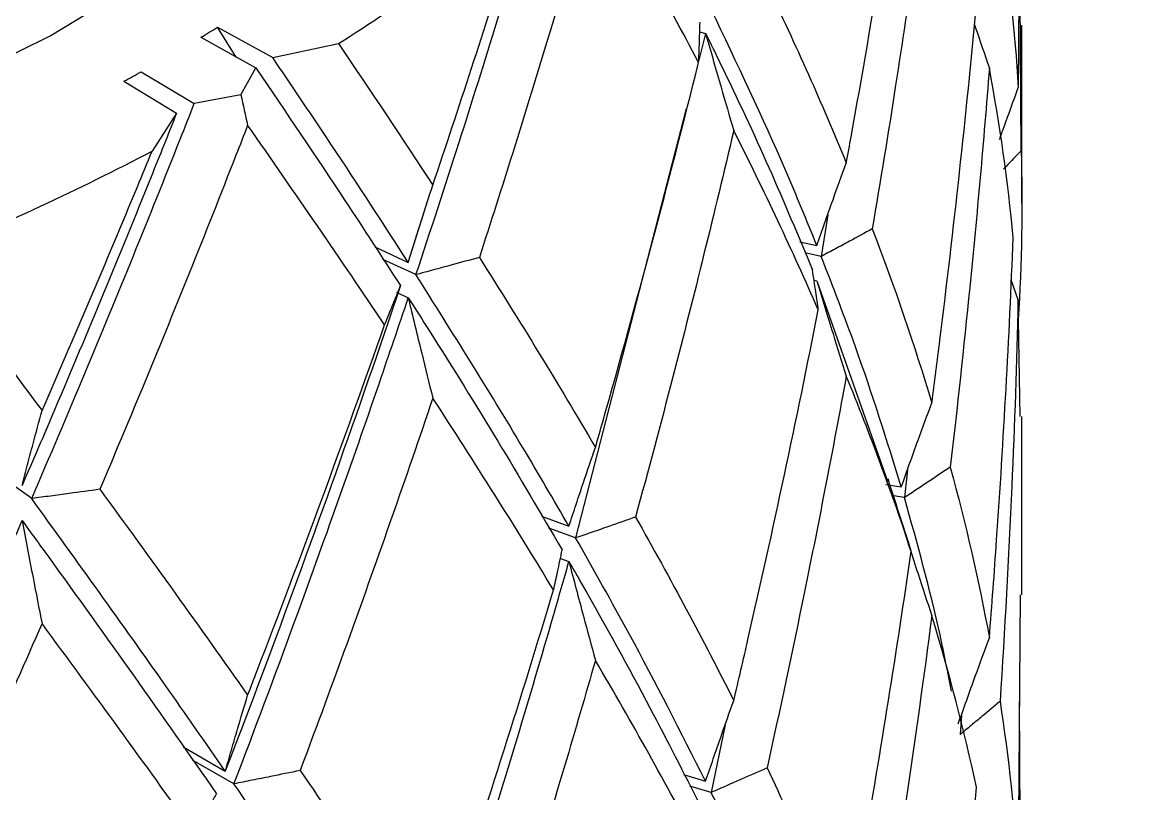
# Model space of a CAD drawing. Extents: x 0 to 10.8, y -11.1 to 0.
# Drawn here: x 4.6851 to 4.7364, y -5.0482 to -5.0124 of the extents above; entities that cross this region are included whole.
import ezdxf

# ---------------------------------------------------------------- set-up
doc = ezdxf.new("R2010")
doc.units = 0
doc.header["$LTSCALE"] = 0.5
doc.header["$MEASUREMENT"] = 0
for name, color, linetype in [('Dimension', 10, 'CONTINUOUS'), ('Hardware', 242, 'CONTINUOUS'), ('Mounting', 4, 'CONTINUOUS')]:
    doc.layers.add(name, color=color, linetype=linetype)

msp = doc.modelspace()

# ---------------------------------------------------------------- linework, layer by layer
at = {"layer": 'Dimension', "transparency": 16777216}
msp.add_open_spline([(4.295788687800496, -4.453301352101676), (5.645067267058266, -4.366282299263275), (6.244345846315582, -5.578301352101789), (6.843624425573125, -6.790320404940189), (8.192903004830669, -6.703301352101676)], degree=3, dxfattribs=at)
at = {"layer": 'Hardware', "transparency": 16777216}
msp.add_open_spline([(4.731799100059561, -5.09062667401929), (4.745250762093519, -5.089867872276443), (4.772440365058856, -5.08833411993686), (4.809689561180448, -5.076781375755957), (4.839802189949751, -5.059126480772932), (4.859761692321172, -5.037350025147987), (4.863150448432862, -5.020795025508789), (4.864646289838447, -5.013487431479405)], degree=3, knots=[0, 0, 0, 0, 0.2035303350058442, 0.41139221207149, 0.6209658894923356, 0.8326893709899369, 1, 1, 1, 1], dxfattribs=at)
at = {"layer": 'Mounting', "lineweight": 25, "transparency": 16777216}
for p, q in [((4.731398335302856, -5.002694817034921), (4.731306980676436, -5.015468488723513)), ((4.731439970219981, -5.018391233910279), (4.731363027272209, -5.00763176669642)), ((4.731474867769066, -5.020838351077884), (4.731474867769066, -5.012568367502524)), ((4.693431916543204, -5.013135450966672), (4.695974357930709, -5.014555084613164)), ((4.694198173433506, -5.012673782325919), (4.696763684386951, -5.014079519647396)), ((4.695070141767928, -5.014050193647051), (4.694198173433506, -5.012673782325919)), ((4.716819750561399, -5.012956592366891), (4.716498714255977, -5.014202535431878)), ((4.716547131336938, -5.012876374193297), (4.716819720002377, -5.012956554183859)), ((4.696763659598673, -5.014079532029655), (4.699804585686252, -5.013427660994012)), ((4.695280601522882, -5.015800068213082), (4.695974353267957, -5.014555088002339)), ((4.689865152548009, -5.015175182039343), (4.692300222644235, -5.016656218642652)), ((4.690664872741308, -5.014732831352205), (4.69312401679872, -5.016200551523923)), ((4.695280601522882, -5.015800068213082), (4.693124022669508, -5.01620054883216)), ((4.692300246394097, -5.016656205696904), (4.691171050200637, -5.018411694941676)), ((4.715921411519048, -5.016443049445058), (4.710794725174537, -5.036339737724859)), ((4.703038420832399, -5.023574330377471), (4.703964573255917, -5.020641842829207)), ((4.722475243398776, -5.021360222531825), (4.722175957138461, -5.023293259317256)), ((4.701483169190396, -5.022847302565424), (4.703038377845587, -5.023574328985717)), ((4.721180121555108, -5.022608812342128), (4.721972834190183, -5.022784477489608)), ((4.722175957394484, -5.023293259342552), (4.721414126652689, -5.023126811539839)), ((4.703396318511295, -5.024134457982029), (4.701868275378729, -5.023426988510437)), ((4.721840895268542, -5.024388269963993), (4.721972779360385, -5.02441749548359)), ((4.721972779524322, -5.024417495624391), (4.725246092746829, -5.033707327712818)), ((4.730958588607336, -5.024359547781785), (4.731306967929413, -5.025340414349841)), ((4.702498847772404, -5.024955207324069), (4.703038366858891, -5.025207420833624)), ((4.731398333202378, -5.030710691656452), (4.731306983080685, -5.025340468867682)), ((4.731474867769066, -5.038981277507844), (4.731474867769066, -5.030711321083629)), ((4.685588465724777, -5.034512075154908), (4.683348007715722, -5.032930175826721)), ((4.726165810745897, -5.033190270541127), (4.72603409991325, -5.034469485294665)), ((4.725176676055526, -5.03386122673129), (4.72588773692496, -5.03397121632986)), ((4.726034142264325, -5.034469487131389), (4.725527158203931, -5.034392541489922)), ((4.709215780999102, -5.03532394867733), (4.710485210086972, -5.035799851387821)), ((4.710794725396454, -5.036339737779144), (4.709555218129253, -5.035879832705461)), ((4.726349573927791, -5.036944785669732), (4.726233051145073, -5.036588318611336)), ((4.710090642463001, -5.037284960072952), (4.710485160831468, -5.037432863066385)), ((4.731398335199628, -5.038980648118752), (4.731306990132452, -5.051754143229175)), ((4.731439973511897, -5.054676853028298), (4.731363028079386, -5.043917918850298)), ((4.728668311778165, -5.044549229053132), (4.728609741631772, -5.045451555856346)), ((4.71772327082158, -5.045003106434365), (4.717077521013834, -5.048131269041789)), ((4.692608476228088, -5.046024783604594), (4.694561096923962, -5.047152007614784)), ((4.694963477034435, -5.047735088533727), (4.693044594073399, -5.046637733780358)), ((4.715800988801448, -5.047308824530546), (4.716819721218599, -5.047608477345136)), ((4.717077558942037, -5.04813127574954), (4.71608898381669, -5.047843873392424))]:
    msp.add_line(p, q, dxfattribs=at)
at = {"layer": 'Mounting', "lineweight": 25, "transparency": 16777216, "flags": 128}
msp.add_lwpolyline([(4.529425354885689, -5.011899771185938), (4.538026337435213, -5.016378217962711), (4.5473793920562, -5.020322397328584), (4.557385374042951, -5.02369050000101), (4.567938217497158, -5.026446823253877), (4.578926059652986, -5.028562149374977), (4.590232426649891, -5.03001405538123), (4.601737468185547, -5.030787150707681), (4.613319227957163, -5.030873240351639), (4.624854936429983, -5.030271411741467), (4.63622231222439, -5.028988044410028), (4.647300858329345, -5.027036742370456), (4.657973139399928, -5.024438189909688), (4.66812602660184, -5.021219932330268), (4.677651896805173, -5.017416083963212), (4.686449773415916, -5.013066966547456), (4.694426396752988, -5.008218681809524), (4.701497212625327, -5.002922622773724), (4.707587268625275, -4.99723492898346), (4.71263200864405, -4.991215891407705), (4.716577957182835, -4.984929313342207), (4.719383286205357, -4.978441834078296), (4.721018258525874, -4.971822222510184), (4.721474867769075, -4.965976814895953)], dxfattribs=at)
at = {"layer": 'Mounting', "lineweight": 25, "transparency": 16777216}
for centre, radius, start, end in [((4.647260830681034, -4.930778824998981), 0.0979371035141595, 302.4460407856772, 308.5234130864523), ((4.638466212192952, -4.921039108002446), 0.1072518766366739, 300.8299484475967, 301.3078539417214), ((4.634916853740378, -4.914890772641684), 0.1143515557834356, 298.7194205158014, 299.1773344380057), ((4.629294234826375, -4.899656395959482), 0.1339087796582095, 292.5886171759747, 297.5215265849836)]:
    msp.add_arc(centre, radius, start, end, dxfattribs=at)
for points, knots in [([(4.72333847001255, -5.018967767998845), (4.723413296468607, -5.018559946313815), (4.723487625498819, -5.018152008883249), (4.724587801170401, -5.012071485471836), (4.725517882217446, -5.00637644512625), (4.726349573450761, -5.000659764841316)], [0.001726681020851302, 0.001726681020851302, 0.001726681020851302, 0.001726681020851302, 0.001758512829247846, 0.001758512829247846, 0.002201016585362855, 0.002201016585362855, 0.002201016585362855, 0.002201016585362855]), ([(4.727300781612485, -5.00365730420998), (4.726788756087444, -5.007558365833063), (4.726229830811917, -5.011456559012004), (4.725278974314733, -5.017572640004971), (4.724918175736093, -5.019794328662613), (4.724542628279323, -5.022012617627922)], [0.004433607830142779, 0.004433607830142779, 0.004433607830142779, 0.004433607830142779, 0.004734635524149191, 0.004734635524149191, 0.004906805992855937, 0.004906805992855937, 0.004906805992855937, 0.004906805992855937]), ([(4.70339635511391, -5.024134484673027), (4.704075757606006, -5.022091093613597), (4.704743529867983, -5.020043098335918), (4.706593358998134, -5.01425472773758), (4.70774827498667, -5.010503626856973), (4.709034161057389, -5.006159588093396), (4.709204241485395, -5.005581491252713), (4.709373370845924, -5.005003052346581)], [0.005047594040414508, 0.005047594040414508, 0.005047594040414508, 0.005047594040414508, 0.005214926679320327, 0.005214926679320327, 0.005519500869555729, 0.005519500869555729, 0.005566222870637729, 0.005566222870637729, 0.005566222870637729, 0.005566222870637729]), ([(4.711712012559474, -5.005726820273992), (4.711573700356439, -5.006208930124728), (4.711434723451475, -5.006690799655871), (4.710196531708789, -5.01096153208556), (4.709056922966738, -5.014735796632181), (4.707369864715929, -5.020112373993072), (4.706854942486416, -5.021726964173808), (4.706332677648788, -5.023338780301742)], [0.005083892301324373, 0.005083892301324373, 0.005083892301324373, 0.005083892301324373, 0.005122606385453738, 0.005122606385453738, 0.00542718057568914, 0.00542718057568914, 0.005558214953685094, 0.005558214953685094, 0.005558214953685094, 0.005558214953685094]), ([(4.704175250685239, -5.019986287797735), (4.705391493562047, -5.016385807002678), (4.706573446383118, -5.01276514756006), (4.707900037150011, -5.008551692864273), (4.708080202824704, -5.007976157103656), (4.708259425573942, -5.007400284766106)], [0.001208963695116868, 0.001208963695116868, 0.001208963695116868, 0.001208963695116868, 0.001503074287481271, 0.001503074287481271, 0.00154957279862451, 0.00154957279862451, 0.00154957279862451, 0.00154957279862451]), ([(4.727300779426059, -5.03007031277815), (4.727427306930622, -5.029106319152959), (4.727550991646694, -5.028142011515058), (4.728320802085818, -5.021996758976115), (4.728887668852622, -5.016806991976068), (4.729371689985101, -5.011608558221781)], [0.002378381747722605, 0.002378381747722605, 0.002378381747722605, 0.002378381747722605, 0.002452851256914944, 0.002452851256914944, 0.002852802666629454, 0.002852802666629454, 0.002852802666629454, 0.002852802666629454]), ([(4.721972834190183, -5.022784477489495), (4.721502111512336, -5.021634430754887), (4.720025793127661, -5.018027561535462), (4.718272059723631, -5.014350711600969), (4.717077502506072, -5.011846221683868)], [0, 0, 0, 0, 0.3188490251917125, 1, 1, 1, 1]), ([(4.716494630717989, -5.01430532297536), (4.716506884308501, -5.014025674930565), (4.716517995053891, -5.013746008985038), (4.716527962192686, -5.013466329808864), (4.716534098588454, -5.013294141771382), (4.716539801529507, -5.013121948241974), (4.71654507084736, -5.012949750312714), (4.716550340209778, -5.012777550927979), (4.716555175952635, -5.012605346779424), (4.71655957791495, -5.012433138960773)], [0, 0, 0, 0, 3.692454476569224e-05, 3.692454476569224e-05, 3.692454476569224e-05, 5.965757049893278e-05, 5.965757049893278e-05, 5.965757049893278e-05, 8.239078838353543e-05, 8.239078838353543e-05, 8.239078838353543e-05, 8.239078838353543e-05]), ([(4.729268381463953, -5.012527508678772), (4.729283639821688, -5.01257236526618), (4.729298908179317, -5.01261722036935), (4.729314186540932, -5.012662073982483), (4.729529692470351, -5.013294747810505), (4.729747189288673, -5.013927127714851), (4.72996668867404, -5.014559197431879)], [6.962576391607182e-05, 6.962576391607182e-05, 6.962576391607182e-05, 6.962576391607182e-05, 7.384898529426621e-05, 7.384898529426621e-05, 7.384898529426621e-05, 0.0001334190027511766, 0.0001334190027511766, 0.0001334190027511766, 0.0001334190027511766]), ([(4.71681972698866, -5.012956568295238), (4.717052694937593, -5.013430508117608), (4.718078270170736, -5.015516893589506), (4.719791250897288, -5.019182105967502), (4.721108932916422, -5.022333884841544), (4.721767092796199, -5.023908145076518)], [0, 0, 0, 0, 0.1282478010224104, 0.564574522355279, 1, 1, 1, 1]), ([(4.716819750561399, -5.012956592366663), (4.716937507018429, -5.013371902968743), (4.717055947891367, -5.013787237644408), (4.717175075666319, -5.014202593108735), (4.717294203443089, -5.014617948578802), (4.717414018448153, -5.015033325975935), (4.717534523132599, -5.01544872196871), (4.717728938129085, -5.016118896833746), (4.717925149402163, -5.016789124035824), (4.718123167095655, -5.017459389331691)], [0, 0, 0, 0, 3.692449223290375e-05, 3.692449223290375e-05, 3.692449223290375e-05, 7.384898531216636e-05, 7.384898531216636e-05, 7.384898531216636e-05, 0.0001334208711571264, 0.0001334208711571264, 0.0001334208711571264, 0.0001334208711571264]), ([(4.703038377845587, -5.02357432898549), (4.70296636474427, -5.023461964779187), (4.701741226686181, -5.021550345045853), (4.699686926499226, -5.018405486560596), (4.697601304510044, -5.01531907536264), (4.696763682056599, -5.014079518370522)], [0, 0, 0, 0, 0.03602306106506658, 0.612849915884548, 1, 1, 1, 1]), ([(4.695974358455487, -5.014555084906192), (4.697370500275611, -5.016612576361808), (4.699678419411384, -5.020013752254727), (4.701828791172602, -5.023334433877721), (4.702678327086232, -5.024646317872737)], [0, 0, 0, 0, 0.6049353283685498, 1, 1, 1, 1]), ([(4.711712012340286, -5.032140439071497), (4.711825731787485, -5.031744057481376), (4.711939004978831, -5.031347502887627), (4.713620256349259, -5.025435743628634), (4.715102273856701, -5.019887058287907), (4.716494630718216, -5.01430532297411)], [0.001726681020851305, 0.001726681020851305, 0.001726681020851305, 0.001726681020851305, 0.001758512829247848, 0.001758512829247848, 0.002201016585362855, 0.002201016585362855, 0.002201016585362855, 0.002201016585362855]), ([(4.729966688674267, -5.014559197430856), (4.729699125595062, -5.017953308247513), (4.729396198069708, -5.021343946260629), (4.728781037400495, -5.027507052739395), (4.728480221330074, -5.030281421623556), (4.72815591516337, -5.033053082957565)], [0.003783412525692744, 0.003783412525692744, 0.003783412525692744, 0.003783412525692744, 0.004043497126064007, 0.004043497126064007, 0.004256714518749984, 0.004256714518749984, 0.004256714518749984, 0.004256714518749984]), ([(4.73043507631246, -5.017880047170593), (4.730505660731978, -5.017681971411832), (4.730792500272173, -5.016877035140624), (4.7310858330884, -5.016073841423008), (4.731306983643435, -5.015468294662924)], [0, 0, 0, 0, 0.2460763241222287, 1, 1, 1, 1]), ([(4.68558849918054, -5.034512106096713), (4.686429182601387, -5.03256094683303), (4.687260330366826, -5.030603899102857), (4.689576639882034, -5.025068310564563), (4.691039436496794, -5.021476040400103), (4.692687907244817, -5.017310044861802), (4.692906364671217, -5.0167555227045), (4.693124021352787, -5.016200552189787)], [0.005047594040414507, 0.005047594040414507, 0.005047594040414507, 0.005047594040414507, 0.005214926679320327, 0.005214926679320327, 0.005519500869555729, 0.005519500869555729, 0.005566222870637729, 0.005566222870637729, 0.005566222870637729, 0.005566222870637729]), ([(4.692300245307706, -5.01665620849775), (4.69191015703791, -5.017639770178619), (4.691517548259526, -5.018621935612146), (4.689667994841329, -5.023213613933933), (4.688181181224081, -5.026801926761379), (4.686161919848701, -5.031547210699955), (4.6856556120606, -5.032726615337026), (4.685146049206196, -5.033903388179453)], [0.001172730824359646, 0.001172730824359646, 0.001172730824359646, 0.001172730824359646, 0.001255462206260106, 0.001255462206260106, 0.001560036396495508, 0.001560036396495508, 0.001661073516207037, 0.001661073516207037, 0.001661073516207037, 0.001661073516207037]), ([(4.695595448647509, -5.017216172898941), (4.695415877258256, -5.017678995040797), (4.695235744478623, -5.018141502469462), (4.69363354480538, -5.022239893060657), (4.69217738699308, -5.02585665847613), (4.690047252443037, -5.031001626199952), (4.689400286561295, -5.03254571837391), (4.688747244932074, -5.034086222331212)], [0.005083892301324372, 0.005083892301324372, 0.005083892301324372, 0.005083892301324372, 0.00512260638545373, 0.00512260638545373, 0.005427180575689131, 0.005427180575689131, 0.005558214953685086, 0.005558214953685086, 0.005558214953685086, 0.005558214953685086]), ([(4.718123167095428, -5.017459389332032), (4.717225028505254, -5.021274888706614), (4.716283153545874, -5.025082020255695), (4.714736528087769, -5.031046565573206), (4.714160368603643, -5.033211403941095), (4.713570904844119, -5.035371140480777)], [0.004433607830142778, 0.004433607830142778, 0.004433607830142778, 0.004433607830142778, 0.00473463552414919, 0.00473463552414919, 0.004906805992855937, 0.004906805992855937, 0.004906805992855937, 0.004906805992855937]), ([(4.686066617809047, -5.030440179040113), (4.687568543311727, -5.027004624153903), (4.689043264172597, -5.023545159405728), (4.69071653254673, -5.019513722313889), (4.690944184008913, -5.018962931014357), (4.691171048860724, -5.018411698197781)], [0.001208963695116868, 0.001208963695116868, 0.001208963695116868, 0.001208963695116868, 0.001503074287481281, 0.001503074287481281, 0.001549572798624519, 0.001549572798624519, 0.001549572798624519, 0.001549572798624519]), ([(4.731439959370846, -5.01839110453443), (4.731208360806704, -5.018636825492763), (4.730975757426222, -5.018882231722728), (4.730742152612038, -5.019127318996368), (4.730704156268075, -5.019167182988099), (4.730666133410523, -5.019207038562229), (4.730628084054388, -5.019246885700511)], [0, 0, 0, 0, 3.692454475634697e-05, 3.692454475634697e-05, 3.692454475634697e-05, 4.293039049946809e-05, 4.293039049946809e-05, 4.293039049946809e-05, 4.293039049946809e-05]), ([(4.72197277818691, -5.022784465352743), (4.722096163032575, -5.022431134482702), (4.722220264829502, -5.022078139692724), (4.722345086303221, -5.02172548563226), (4.722469907778759, -5.021372831566794), (4.722595449273285, -5.02102051726439), (4.722721713478677, -5.020668547405307), (4.722925413097528, -5.020100721186793), (4.723130994907251, -5.019533788112881), (4.723338470012322, -5.018967767999413)], [0, 0, 0, 0, 3.692449221522808e-05, 3.692449221522808e-05, 3.692449221522808e-05, 7.384898530530203e-05, 7.384898530530203e-05, 7.384898530530203e-05, 0.0001334186949999143, 0.0001334186949999143, 0.0001334186949999143, 0.0001334186949999143]), ([(4.703038378347401, -5.023574457298764), (4.703141084234403, -5.023241795908007), (4.703244386600318, -5.022909590454503), (4.70334828770342, -5.022577846032334), (4.703452188808114, -5.022246101605504), (4.703556688934441, -5.021914817301933), (4.703661790314527, -5.021583998242363), (4.703831374253241, -5.021050212683861), (4.704002523950294, -5.020517634786415), (4.704175250684102, -5.019986287801146)], [0, 0, 0, 0, 3.692449215762114e-05, 3.692449215762114e-05, 3.692449215762114e-05, 7.384898518656877e-05, 7.384898518656877e-05, 7.384898518656877e-05, 0.0001334277934832237, 0.0001334277934832237, 0.0001334277934832237, 0.0001334277934832237]), ([(4.724542625186814, -5.022012619319355), (4.724190832188015, -5.022204998617838), (4.723838251949019, -5.022396899342823), (4.72348488997136, -5.022588318047667), (4.723267327906342, -5.02270617297097), (4.723049468901081, -5.022823845498976), (4.722831314247287, -5.02294133483008), (4.722613157749265, -5.023058825154351), (4.722394705136821, -5.023176132526828), (4.722175957707577, -5.023293256147952)], [0, 0, 0, 0, 3.692454477490123e-05, 3.692454477490123e-05, 3.692454477490123e-05, 5.965864419587212e-05, 5.965864419587212e-05, 5.965864419587212e-05, 8.239293580920451e-05, 8.239293580920451e-05, 8.239293580920451e-05, 8.239293580920451e-05]), ([(4.729966686066746, -5.040972968526091), (4.730085894670992, -5.03946077771036), (4.730198085311713, -5.037947871355982), (4.730627874797392, -5.031761052392937), (4.730885015848116, -5.027087570195818), (4.731074696775295, -5.022414583702584)], [0.003029962210435021, 0.003029962210435021, 0.003029962210435021, 0.003029962210435021, 0.0031457498910901, 0.0031457498910901, 0.003503269218562997, 0.003503269218562997, 0.003503269218562997, 0.003503269218562997]), ([(4.706332614613757, -5.023338797619601), (4.705895059708382, -5.023459004642916), (4.705457012323222, -5.023578615626775), (4.705018479529826, -5.023697628277546), (4.704748491245027, -5.023770899927797), (4.704478318223664, -5.023843944989437), (4.7042079621217, -5.023916762932402), (4.703937603734857, -5.023989581490866), (4.703667061693295, -5.024062173080665), (4.703396337657296, -5.024134537175939)], [0, 0, 0, 0, 3.692454476569195e-05, 3.692454476569195e-05, 3.692454476569195e-05, 5.965757049893217e-05, 5.965757049893217e-05, 5.965757049893217e-05, 8.239078838353538e-05, 8.239078838353538e-05, 8.239078838353538e-05, 8.239078838353538e-05]), ([(4.72588773692496, -5.033971216329974), (4.725214482168667, -5.031815831949984), (4.724110509483125, -5.028281530169977), (4.722718963522993, -5.02469329611182), (4.722176048102483, -5.023293336887605)], [0, 0, 0, 0, 0.6098472949281072, 1, 1, 1, 1]), ([(4.722041489715593, -5.025774044662853), (4.722003042502365, -5.025495187653689), (4.721963455490368, -5.025216382292626), (4.721922728770551, -5.024937633249124), (4.721897653604628, -5.02476600934574), (4.721872146332998, -5.024594406317249), (4.721846206987721, -5.024422825257034), (4.721820267423027, -5.024251242746402), (4.721793895722385, -5.024079681841783), (4.721767091924221, -5.023908143636845)], [0, 0, 0, 0, 3.692454477463241e-05, 3.692454477463241e-05, 3.692454477463241e-05, 5.965869829542804e-05, 5.965869829542804e-05, 5.965869829542804e-05, 8.23930440099558e-05, 8.23930440099558e-05, 8.23930440099558e-05, 8.23930440099558e-05]), ([(4.710485210086972, -5.035799851387651), (4.709775786006503, -5.034578198795884), (4.707550833052665, -5.030746753518542), (4.705079599836608, -5.026813552114106), (4.703396316922635, -5.024134448143343)], [0, 0, 0, 0, 0.318849025191699, 1, 1, 1, 1]), ([(4.721972779524322, -5.024417495624391), (4.722096164134655, -5.024825510661799), (4.722220265619399, -5.025233507374253), (4.722345086733185, -5.025641482319998), (4.72246990784879, -5.026049457271597), (4.722595448935635, -5.026457411574484), (4.72272171272607, -5.026865341740461), (4.7229254127285, -5.027523451049149), (4.723130994554595, -5.028181501412575), (4.723338469241753, -5.028839477945269)], [0, 0, 0, 0, 3.692449220581102e-05, 3.692449220581102e-05, 3.692449220581102e-05, 7.384898529427362e-05, 7.384898529427362e-05, 7.384898529427362e-05, 0.0001334190027569419, 0.0001334190027569419, 0.0001334190027569419, 0.0001334190027569419]), ([(4.702678389392986, -5.024646292157456), (4.700711781951895, -5.030482107186799), (4.698654298380461, -5.036268784635638), (4.695868749192869, -5.043725916409983), (4.695218688555542, -5.045441145144707), (4.694561054608357, -5.047151983135564)], [0.001690375394320816, 0.001690375394320816, 0.001690375394320816, 0.001690375394320816, 0.002169184776966312, 0.002169184776966312, 0.00231269235756092, 0.00231269235756092, 0.00231269235756092, 0.00231269235756092]), ([(4.701940558407387, -5.026469854759341), (4.702053260626599, -5.026197788456216), (4.702164851265707, -5.025925567464299), (4.702275327900225, -5.025653196260237), (4.702343344243445, -5.025485507468602), (4.702410938523826, -5.025317761276199), (4.70247811018362, -5.025149958731049), (4.702545282411393, -5.024982154767599), (4.702612032153638, -5.024814294095791), (4.70267835885943, -5.024646377766203)], [0, 0, 0, 0, 3.692454476569232e-05, 3.692454476569232e-05, 3.692454476569232e-05, 5.965757049893236e-05, 5.965757049893236e-05, 5.965757049893236e-05, 8.239078838353478e-05, 8.239078838353478e-05, 8.239078838353478e-05, 8.239078838353478e-05]), ([(4.694963476856174, -5.047735088455113), (4.695916656736699, -5.045241017498654), (4.696853841204074, -5.042737305308094), (4.699120527021023, -5.036549974557147), (4.700430230664097, -5.032858368995619), (4.702151798212299, -5.027839717020527), (4.702597507819519, -5.026524551743705), (4.70303839351277, -5.025207462488083)], [0.004397359505161846, 0.004397359505161846, 0.004397359505161846, 0.004397359505161846, 0.004605778298849525, 0.004605778298849525, 0.004910352489084926, 0.004910352489084926, 0.005018293860850982, 0.005018293860850982, 0.005018293860850982, 0.005018293860850982]), ([(4.703038376543191, -5.025207435956474), (4.703362313096477, -5.025715166173143), (4.70478835177687, -5.027950304259491), (4.707223873001567, -5.03186722858436), (4.709190864020911, -5.035218306254649), (4.710173342763028, -5.036892112867292)], [0, 0, 0, 0, 0.1282478010224114, 0.5645745223552745, 1, 1, 1, 1]), ([(4.703038393512998, -5.025207462487913), (4.703141102025711, -5.025636149886566), (4.703244407493912, -5.026064939106561), (4.703348312085609, -5.026493827145259), (4.703452216678897, -5.026922715189869), (4.703556720680808, -5.02735170322876), (4.703661826228426, -5.027780788208872), (4.703831397185922, -5.028473048061301), (4.704002534876054, -5.029165564302616), (4.704175248146385, -5.029858323841836)], [0, 0, 0, 0, 3.692449223291009e-05, 3.692449223291009e-05, 3.692449223291009e-05, 7.384898531217078e-05, 7.384898531217078e-05, 7.384898531217078e-05, 0.0001334208711571195, 0.0001334208711571195, 0.0001334208711571195, 0.0001334208711571195]), ([(4.731306967929413, -5.025340414350524), (4.731231514912906, -5.028210910352186), (4.731130637645037, -5.031081002366079), (4.730857940077385, -5.0372760280639), (4.730677557860872, -5.040597730611182), (4.730463465548155, -5.043914839499848)], [0.003133451221439316, 0.003133451221439316, 0.003133451221439316, 0.003133451221439316, 0.003352568823996518, 0.003352568823996518, 0.003606599140465121, 0.003606599140465121, 0.003606599140465121, 0.003606599140465121]), ([(4.71812316507885, -5.043872397645202), (4.718345104078253, -5.04292954735871), (4.718564407625308, -5.041986050665287), (4.719944660059809, -5.035971254015692), (4.721031990732627, -5.030881856079702), (4.722041489377943, -5.025774042210685)], [0.002378381747722601, 0.002378381747722601, 0.002378381747722601, 0.002378381747722601, 0.00245285125691494, 0.00245285125691494, 0.002852802666629455, 0.002852802666629455, 0.002852802666629455, 0.002852802666629455]), ([(4.695595448462655, -5.04362979167189), (4.69574309081554, -5.043249268309296), (4.695890357585995, -5.04286852207764), (4.698079205903014, -5.037191582601395), (4.700048388594041, -5.031852300156231), (4.701940558407841, -5.026469854758147)], [0.001726681020851306, 0.001726681020851306, 0.001726681020851306, 0.001726681020851306, 0.00175851282924785, 0.00175851282924785, 0.002201016585362856, 0.002201016585362856, 0.002201016585362856, 0.002201016585362856]), ([(4.723338469242208, -5.028839477944132), (4.722725526071372, -5.0321801637063), (4.722079183322421, -5.035513204381573), (4.720843128881825, -5.041563987673555), (4.720264046040029, -5.044284968353736), (4.719663093554345, -5.047000489264235)], [0.003783412525692738, 0.003783412525692738, 0.003783412525692738, 0.003783412525692738, 0.004043497126063994, 0.004043497126063994, 0.004256714518749977, 0.004256714518749977, 0.004256714518749977, 0.004256714518749977]), ([(4.704175248146385, -5.029858323842177), (4.702930249456813, -5.033543787540395), (4.701646589269103, -5.037215883890951), (4.699571789804168, -5.042960697862441), (4.6988054503488, -5.045044079592287), (4.698027832681191, -5.047120867942112)], [0.00443360783014278, 0.00443360783014278, 0.00443360783014278, 0.00443360783014278, 0.004734635524149191, 0.004734635524149191, 0.004906805992855936, 0.004906805992855936, 0.004906805992855936, 0.004906805992855936]), ([(4.725887764650452, -5.033971221350953), (4.726015420389103, -5.033610293719676), (4.726143817960292, -5.033249658045293), (4.726272960198912, -5.032889318815819), (4.726402102439351, -5.03252897958123), (4.726531989701016, -5.032168935803895), (4.72666262478333, -5.031809192004459), (4.726873391280833, -5.03122878175509), (4.727086105648368, -5.030649148959867), (4.727300779426287, -5.030070312777468)], [0, 0, 0, 0, 3.692449222122193e-05, 3.692449222122193e-05, 3.692449222122193e-05, 7.384898532067927e-05, 7.384898532067927e-05, 7.384898532067927e-05, 0.0001334230554972722, 0.0001334230554972722, 0.0001334230554972722, 0.0001334230554972722]), ([(4.685145996741539, -5.033903509339666), (4.685229166329009, -5.033582126014608), (4.685312818935472, -5.03326126412577), (4.685396956389923, -5.03294092901524), (4.685481093845283, -5.032620593900106), (4.685565716379188, -5.03230078468647), (4.685650825798803, -5.031981506740124), (4.685788152164605, -5.031466343082059), (4.685926746456516, -5.030952559019909), (4.686066617807683, -5.030440179043353)], [0, 0, 0, 0, 3.692449215762104e-05, 3.692449215762104e-05, 3.692449215762104e-05, 7.384898518656511e-05, 7.384898518656511e-05, 7.384898518656511e-05, 0.0001334277934832238, 0.0001334277934832238, 0.0001334277934832238, 0.0001334277934832238]), ([(4.710485159777363, -5.035799832800365), (4.710596001045587, -5.035460713689588), (4.710707486378396, -5.035122013239061), (4.710819618223923, -5.034783736412123), (4.710931750071268, -5.034445459580354), (4.711044528738512, -5.034107605445172), (4.711157956644456, -5.033770178996917), (4.711340947708322, -5.033225815383787), (4.711525629614698, -5.03268256171043), (4.711712012340058, -5.032140439071782)], [0, 0, 0, 0, 3.692449221523816e-05, 3.692449221523816e-05, 3.692449221523816e-05, 7.384898530531266e-05, 7.384898530531266e-05, 7.384898530531266e-05, 0.0001334186950076523, 0.0001334186950076523, 0.0001334186950076523, 0.0001334186950076523]), ([(4.728155923683971, -5.033053077207967), (4.727840889416257, -5.033265631009613), (4.727524985642049, -5.033477756357627), (4.727208217204179, -5.033689449523138), (4.727013189231002, -5.033819784758919), (4.726817832959114, -5.033949956527749), (4.726622149529021, -5.034079963953218), (4.72642646444524, -5.03420997247747), (4.726230451784431, -5.034339816930299), (4.726034112692787, -5.034469496437225)], [0, 0, 0, 0, 3.69245447563476e-05, 3.69245447563476e-05, 3.69245447563476e-05, 5.965820701429387e-05, 5.965820701429387e-05, 5.965820701429387e-05, 8.239206141740765e-05, 8.239206141740765e-05, 8.239206141740765e-05, 8.239206141740765e-05]), ([(4.726235092725801, -5.036587653395941), (4.726111520380073, -5.03620952415082), (4.725786439432568, -5.035214782061985), (4.725469643815813, -5.034216182157934), (4.72527327105945, -5.033597177962292)], [0, 0, 0, 0, 0.3801279239828164, 1, 1, 1, 1]), ([(4.688747177037612, -5.034086231704919), (4.688275891299327, -5.034151294473645), (4.68780433835218, -5.034215715108473), (4.687332525941883, -5.034279492214864), (4.687042048637977, -5.03431875740057), (4.686751472182777, -5.034357778772687), (4.68646079838777, -5.034396556011473), (4.686170122135991, -5.034435333578074), (4.685879347928449, -5.034473867089218), (4.68558847758004, -5.034512156229823)], [0, 0, 0, 0, 3.692454476569231e-05, 3.692454476569231e-05, 3.692454476569231e-05, 5.965757049893312e-05, 5.965757049893312e-05, 5.965757049893312e-05, 8.239078838353806e-05, 8.239078838353806e-05, 8.239078838353806e-05, 8.239078838353806e-05]), ([(4.694561096923735, -5.047152007614613), (4.693643976677322, -5.045831663822014), (4.690767630274877, -5.041690695249827), (4.687686901996585, -5.037420626452501), (4.685588460926738, -5.03451206492872)], [0, 0, 0, 0, 0.3188490251916982, 1, 1, 1, 1]), ([(4.728213239119214, -5.043446057287383), (4.728042987444951, -5.042576009427307), (4.727460849122053, -5.039601071270511), (4.726625296557359, -5.036595821023241), (4.726034108978865, -5.034469483684063)], [0, 0, 0, 0, 0.2924591417510219, 1, 1, 1, 1]), ([(4.675374113701764, -5.056981280000286), (4.676506518280803, -5.054613752680723), (4.677626636378591, -5.052234868112293), (4.680352606475708, -5.046350468673609), (4.681942571504351, -5.042834801620813), (4.684053163402041, -5.038048667389717), (4.684601560132251, -5.036793819896218), (4.685146009022446, -5.035536516194327)], [0.004397359505161832, 0.004397359505161832, 0.004397359505161832, 0.004397359505161832, 0.004605778298849525, 0.004605778298849525, 0.004910352489084926, 0.004910352489084926, 0.005018293860850991, 0.005018293860850991, 0.005018293860850991, 0.005018293860850991]), ([(4.685145999397491, -5.035536488049104), (4.685546746973614, -5.03608818875324), (4.687310924367921, -5.038516894423367), (4.690362542126422, -5.042766753010426), (4.692892875199504, -5.046390707544731), (4.694156733768523, -5.048200811535196)], [0, 0, 0, 0, 0.1282478010224114, 0.5645745223552795, 0.9999999999999999, 0.9999999999999999, 0.9999999999999999, 0.9999999999999999]), ([(4.685146009022446, -5.035536516194099), (4.685229180736314, -5.035976481946818), (4.685312835854802, -5.036416615072085), (4.685396976134143, -5.03685691280549), (4.685481116414849, -5.037297210544921), (4.685565742086965, -5.037737674099333), (4.68565085488126, -5.038178300650316), (4.685788170735123, -5.038889180977719), (4.685926755304081, -5.039600489735847), (4.686066615752679, -5.040312214805397)], [0, 0, 0, 0, 3.692449223291009e-05, 3.692449223291009e-05, 3.692449223291009e-05, 7.384898531217103e-05, 7.384898531217103e-05, 7.384898531217103e-05, 0.0001334208711571166, 0.0001334208711571166, 0.0001334208711571166, 0.0001334208711571166]), ([(4.713570901210005, -5.035371141764074), (4.713157509734856, -5.035517093201122), (4.712743520599815, -5.035662482035377), (4.712328940427142, -5.03580730555575), (4.712073686822123, -5.0358964722069), (4.711818208462546, -5.035985424808814), (4.711562506900009, -5.036074162732234), (4.711306803176058, -5.03616290140576), (4.711050875705041, -5.036251425584794), (4.710794726043787, -5.036339734642866)], [0, 0, 0, 0, 3.692454477490097e-05, 3.692454477490097e-05, 3.692454477490097e-05, 5.965864419587224e-05, 5.965864419587224e-05, 5.965864419587224e-05, 8.239293580920439e-05, 8.239293580920439e-05, 8.239293580920439e-05, 8.239293580920439e-05]), ([(4.725887751435039, -5.035604351384052), (4.726015405845601, -5.036004771671799), (4.72614380214327, -5.03640512949886), (4.726272943184995, -5.036805421251984), (4.726402084228766, -5.037205713010792), (4.726531970370388, -5.037605939793082), (4.726662604417015, -5.038006097942514), (4.72687337236539, -5.03865172222163), (4.727086088466649, -5.039297171633336), (4.727300764226811, -5.039942430588667)], [0, 0, 0, 0, 3.692449222956758e-05, 3.692449222956758e-05, 3.692449222956758e-05, 7.384898534112392e-05, 7.384898534112392e-05, 7.384898534112392e-05, 0.0001334239379046178, 0.0001334239379046178, 0.0001334239379046178, 0.0001334239379046178]), ([(4.716819721218826, -5.047608477345193), (4.715668940918931, -5.045342418938674), (4.713781943453114, -5.041626638897696), (4.711633171815265, -5.03782359471154), (4.710794822748085, -5.036339826734832)], [0, 0, 0, 0, 0.6098472949281153, 1, 1, 1, 1]), ([(4.709769734300153, -5.038750172493621), (4.709832558249673, -5.03847279455232), (4.709894248727551, -5.038195330327483), (4.709954804135577, -5.03791778439728), (4.709992087691717, -5.037746901242599), (4.710028941072778, -5.037575986643674), (4.710065363916328, -5.037405041673708), (4.710101787067515, -5.037234095258725), (4.710137779750767, -5.037063118110893), (4.710173341609334, -5.036892111304667)], [0, 0, 0, 0, 3.692454477463219e-05, 3.692454477463219e-05, 3.692454477463219e-05, 5.965869829542865e-05, 5.965869829542865e-05, 5.965869829542865e-05, 8.239304400995697e-05, 8.239304400995697e-05, 8.239304400995697e-05, 8.239304400995697e-05]), ([(4.723338466777477, -5.055253248731617), (4.723611548984081, -5.053764860311219), (4.723878006052018, -5.05227492855181), (4.72493987929488, -5.046178616796851), (4.725677342378731, -5.041565482587089), (4.726349576327493, -5.036944793109456)], [0.003029962210435021, 0.003029962210435021, 0.003029962210435021, 0.003029962210435021, 0.003145749891090109, 0.003145749891090109, 0.003503269218563007, 0.003503269218563007, 0.003503269218563007, 0.003503269218563007]), ([(4.70339633743356, -5.060419497868736), (4.704410876325255, -5.057368099060113), (4.705399806258356, -5.054305542769214), (4.707537339121245, -5.047480912294077), (4.708673357371254, -5.043712655204615), (4.710009710981012, -5.039097374312576), (4.710248413269255, -5.03826550304791), (4.710485160978578, -5.037432863226059)], [0.003747176891619312, 0.003747176891619312, 0.003747176891619312, 0.003747176891619312, 0.003996629918378722, 0.003996629918378722, 0.004301204108614123, 0.004301204108614123, 0.004368097736224894, 0.004368097736224894, 0.004368097736224894, 0.004368097736224894]), ([(4.710485160978578, -5.037432863226059), (4.710596002035572, -5.037855089995617), (4.710707487087802, -5.03827738101154), (4.710819618610003, -5.038699733149372), (4.710931750134023, -5.039122085293229), (4.711044528435195, -5.039544499716442), (4.711157955968474, -5.039966973245328), (4.711340947376357, -5.040648545203624), (4.711525629297739, -5.041330274969539), (4.711712011647705, -5.042012148928904)], [0, 0, 0, 0, 3.692449220580084e-05, 3.692449220580084e-05, 3.692449220580084e-05, 7.38489852942598e-05, 7.38489852942598e-05, 7.38489852942598e-05, 0.0001334190027511702, 0.0001334190027511702, 0.0001334190027511702, 0.0001334190027511702]), ([(4.710485160861481, -5.037432863118511), (4.71068647936977, -5.037784302285161), (4.711993007875662, -5.040065092526561), (4.714080948193896, -5.043845843735483), (4.715798163954105, -5.047221371898502), (4.716559599060929, -5.048718123621086)], [0, 0, 0, 0, 0.09205200316586559, 0.5974044171250358, 1, 1, 1, 1]), ([(4.704175246387422, -5.056271331926268), (4.704482897082698, -5.055360614697634), (4.704788234843363, -5.05444895081672), (4.706718605618562, -5.048635027500097), (4.708278878629244, -5.043706273932912), (4.709769734852443, -5.03875017005447)], [0.002378381747722604, 0.002378381747722604, 0.002378381747722604, 0.002378381747722604, 0.002452851256914946, 0.002452851256914946, 0.002852802666629457, 0.002852802666629457, 0.002852802666629457, 0.002852802666629457]), ([(4.686066615752679, -5.040312214805738), (4.684529169380767, -5.043828852582749), (4.682959826074693, -5.047327841852166), (4.680447531295385, -5.052794332121209), (4.679524504580286, -5.054775210910805), (4.678592718627897, -5.056748280540376)], [0.004433607830142777, 0.004433607830142777, 0.004433607830142777, 0.004433607830142777, 0.004734635524149187, 0.004734635524149187, 0.004906805992855935, 0.004906805992855935, 0.004906805992855935, 0.004906805992855935]), ([(4.727300764226584, -5.039942430589292), (4.726927590048263, -5.042785705963922), (4.726529785341882, -5.045625540257731), (4.725618082171195, -5.051748701986583), (4.725096267002073, -5.055027798438175), (4.72454260306813, -5.05829832342215)], [0.003133451221439314, 0.003133451221439314, 0.003133451221439314, 0.003133451221439314, 0.003352568823996507, 0.003352568823996507, 0.003606599140465112, 0.003606599140465112, 0.003606599140465112, 0.003606599140465112]), ([(4.728521827887107, -5.044960360468679), (4.728652359628768, -5.04459162149999), (4.728783649994739, -5.044223129120496), (4.72891570185493, -5.043854887635803), (4.729047753716941, -5.043486646145936), (4.729180567435378, -5.043118654541445), (4.729314145830813, -5.042750917158344), (4.729529663561152, -5.042157603202782), (4.729747173118767, -5.04156494753488), (4.729966686066746, -5.040972968526944)], [0, 0, 0, 0, 3.69244922303133e-05, 3.69244922303133e-05, 3.69244922303133e-05, 7.384898533143301e-05, 7.384898533143301e-05, 7.384898533143301e-05, 0.0001334237450264662, 0.0001334237450264662, 0.0001334237450264662, 0.0001334237450264662]), ([(4.71171201164816, -5.042012148927995), (4.710780476943455, -5.045259122902792), (4.709818967251067, -5.048494606514566), (4.708016040549182, -5.054360998460254), (4.707183999634708, -5.056996358665344), (4.706332665337641, -5.05962376151831)], [0.00378341252569273, 0.00378341252569273, 0.00378341252569273, 0.00378341252569273, 0.004043497126063997, 0.004043497126063997, 0.004256714518749989, 0.004256714518749989, 0.004256714518749989, 0.004256714518749989]), ([(4.694561054506266, -5.047151983401022), (4.694654507901987, -5.046825259947354), (4.694748504326526, -5.046499027181255), (4.694843045844436, -5.046173290339937), (4.694937587363711, -5.045847553493957), (4.695032674235108, -5.045522311680031), (4.695128308497715, -5.045197570159019), (4.695282593418597, -5.044673670895634), (4.695438303936271, -5.044151070663247), (4.695595448462427, -5.043629791672458)], [0, 0, 0, 0, 3.692449221522783e-05, 3.692449221522783e-05, 3.692449221522783e-05, 7.384898530530551e-05, 7.384898530530551e-05, 7.384898530530551e-05, 0.0001334186949998642, 0.0001334186949998642, 0.0001334186949998642, 0.0001334186949998642]), ([(4.71681974679359, -5.047608485600222), (4.716937501276561, -5.04726244832824), (4.717055940053797, -5.046916789544014), (4.717175065740093, -5.046571514066102), (4.717294191428209, -5.046226238583245), (4.717414004352349, -5.045881345460487), (4.717534507094115, -5.045536839544809), (4.717728926084874, -5.044981014080292), (4.717925141864953, -5.044426193278639), (4.71812316507885, -5.04387239764452)], [0, 0, 0, 0, 3.692449222121785e-05, 3.692449222121785e-05, 3.692449222121785e-05, 7.38489853206724e-05, 7.38489853206724e-05, 7.38489853206724e-05, 0.000133423055497282, 0.000133423055497282, 0.000133423055497282, 0.000133423055497282]), ([(4.730463456528241, -5.043914847062752), (4.730188634679507, -5.044145245757761), (4.729912870509452, -5.044375270875037), (4.729636168161051, -5.044604918384834), (4.729465809150042, -5.044746306858428), (4.72929509404571, -5.044887552589387), (4.72912402382326, -5.04502865463877), (4.728952952155169, -5.045169757880672), (4.728781525001523, -5.045310717736697), (4.728609743343895, -5.045451533269102)], [0, 0, 0, 0, 3.692454475528357e-05, 3.692454475528357e-05, 3.692454475528357e-05, 5.965806363265542e-05, 5.965806363265542e-05, 5.965806363265542e-05, 8.239177464945494e-05, 8.239177464945494e-05, 8.239177464945494e-05, 8.239177464945494e-05]), ([(4.719663103959192, -5.047000484662931), (4.719278402497139, -5.047170581730768), (4.718893004840083, -5.047340155345523), (4.718506917079367, -5.047509202441631), (4.718269210589369, -5.047613281347878), (4.718031241851122, -5.047717160955528), (4.717793012294806, -5.047820840544148), (4.717554780724868, -5.047924521009065), (4.717316287829135, -5.048028001670616), (4.71707753504279, -5.048131281810981)], [0, 0, 0, 0, 3.69245447563468e-05, 3.69245447563468e-05, 3.69245447563468e-05, 5.965820701429344e-05, 5.965820701429344e-05, 5.965820701429344e-05, 8.23920614174094e-05, 8.23920614174094e-05, 8.23920614174094e-05, 8.23920614174094e-05]), ([(4.698027828664181, -5.047120868761169), (4.697570905904286, -5.047214013548228), (4.69711360118481, -5.047306536293718), (4.696655921959518, -5.047398435140565), (4.696374132622395, -5.047455016505296), (4.696092200538715, -5.047511361522425), (4.695810127452887, -5.047567469762782), (4.695528051982365, -5.047623578477499), (4.695245834911475, -5.047679450530097), (4.694963477987585, -5.047735085494537)], [0, 0, 0, 0, 3.692454477490111e-05, 3.692454477490111e-05, 3.692454477490111e-05, 5.965864419587112e-05, 5.965864419587112e-05, 5.965864419587112e-05, 8.239293580920298e-05, 8.239293580920298e-05, 8.239293580920298e-05, 8.239293580920298e-05]), ([(4.703038367919817, -5.059859344133201), (4.701460356697226, -5.057427715254505), (4.69887280529565, -5.05344044024497), (4.696060719611523, -5.049336394138322), (4.694963576775081, -5.047735189448019)], [0, 0, 0, 0, 0.6098472949281177, 0.9999999999999999, 0.9999999999999999, 0.9999999999999999, 0.9999999999999999]), ([(4.72730077678375, -5.066356326558889), (4.72756744225444, -5.06432465234144), (4.727821548508928, -5.062291067370609), (4.728550928677123, -5.056143208108551), (4.728987355297477, -5.052022000774798), (4.729371674895901, -5.04789422861819)], [0.003680059077938308, 0.003680059077938308, 0.003680059077938308, 0.003680059077938308, 0.0038367404173699, 0.0038367404173699, 0.004153311257810314, 0.004153311257810314, 0.004153311257810314, 0.004153311257810314]), ([(4.693092759549472, -5.049969825019502), (4.693254108954079, -5.049706048882399), (4.693414380752074, -5.049442052303846), (4.69357357172612, -5.049177839569609), (4.693671584533604, -5.049015165573678), (4.693769187897942, -5.048852409189351), (4.693866381077214, -5.048689571422813), (4.693963575078214, -5.048526732279754), (4.694060359092191, -5.048363811408933), (4.69415673238359, -5.048200809818582)], [0, 0, 0, 0, 3.692454477463201e-05, 3.692454477463201e-05, 3.692454477463201e-05, 5.965869829542686e-05, 5.965869829542686e-05, 5.965869829542686e-05, 8.239304400995667e-05, 8.239304400995667e-05, 8.239304400995667e-05, 8.239304400995667e-05]), ([(4.721972724582429, -5.059070115990437), (4.721324064731107, -5.057501687337322), (4.719979364985193, -5.054250267342638), (4.718277102740103, -5.05058780767456), (4.717257273697214, -5.048499377116059), (4.717077515727169, -5.048131264401206)], [0, 0, 0, 0, 0.4342818352718397, 0.9002849059942456, 1, 1, 1, 1])]:
    msp.add_open_spline(points, degree=3, knots=knots, dxfattribs=at)
for points in [[(4.71649471129399, -5.014305205524579), (4.715003118979212, -5.011480075521717), (4.713407341676884, -5.008622108411259), (4.711712011989221, -5.005726820812129)], [(4.730463477789726, -5.007629186969325), (4.730862631213768, -5.010249326854876), (4.731144070318351, -5.012860680971812), (4.73130697812644, -5.015468447905164)], [(4.719663181909709, -5.010715315054824), (4.720996718059951, -5.013493878015481), (4.722223004257103, -5.016243086087684), (4.723338480772327, -5.01896773767055)], [(4.699804585410675, -5.013427660770162), (4.701307803691179, -5.01563715838796), (4.702765442311374, -5.017822844751379), (4.704175308430877, -5.019986198288279)], [(4.73107470108198, -5.022414696729811), (4.730823310273081, -5.019803492007554), (4.730453610502082, -5.017186752216503), (4.729966674980005, -5.014559294134244)], [(4.695280612825627, -5.015800064625694), (4.695384911149176, -5.016271946542645), (4.695489856273298, -5.016743984072718), (4.695595448647509, -5.017216172898941)], [(4.701940651902078, -5.026469747870351), (4.699913617171205, -5.023431123822093), (4.697796500515778, -5.020347875446816), (4.695595448005861, -5.017216173363579)], [(4.722041482553323, -5.025774060378524), (4.720843685958698, -5.023030402886604), (4.719536337962836, -5.020260376947419), (4.718123233551751, -5.01745924474875)], [(4.731439969544908, -5.018391211072412), (4.731514264726911, -5.02099709392138), (4.731469893540634, -5.023601342240909), (4.731306984795538, -5.026209175837266)], [(4.724542608817501, -5.022012671983248), (4.725574855328205, -5.024719662608732), (4.726495124077701, -5.027403930810578), (4.727300743657452, -5.030070463514676)], [(4.680730190903887, -5.023292570471767), (4.682545924425767, -5.025703446763032), (4.6843256499983, -5.028085561440378), (4.686066690239841, -5.030440097429107)], [(4.706332781486253, -5.023338599717249), (4.708221934630501, -5.0263127005868), (4.71001675373077, -5.029245215381536), (4.711712028690727, -5.032140410388081)], [(4.726349559157597, -5.036944905356279), (4.725458609682846, -5.034264388699171), (4.724453930050458, -5.031564257910759), (4.723338436770064, -5.028839571846333)], [(4.709769724333455, -5.038750187169967), (4.708000784308297, -5.035826521795855), (4.706134183508539, -5.032863915296275), (4.704175340326174, -5.029858188884191)], [(4.728155912489001, -5.033053183684046), (4.728875574988024, -5.035707240219779), (4.729479752943917, -5.038345455029742), (4.729966692424341, -5.040972949315233)], [(4.688747373058277, -5.034086055821206), (4.691109578138821, -5.037318109481532), (4.693394487935166, -5.040498163391646), (4.695595469689579, -5.043629765268577)], [(4.713570875005644, -5.035371191844717), (4.715191100477341, -5.038239122225036), (4.716709978711606, -5.041071386605552), (4.718123100621369, -5.043872542300392)], [(4.69309274721445, -5.04996983834269), (4.690829974926146, -5.046801547277767), (4.688485700734191, -5.043583444323133), (4.686066729627328, -5.040312092350177)], [(4.729371707148857, -5.047894171465771), (4.728797387298982, -5.045257950601979), (4.728106405661492, -5.042609085625884), (4.727300768157875, -5.039942486264351)], [(4.716494579993196, -5.050590459544026), (4.715003010620194, -5.047765382642183), (4.713407260447184, -5.044907469778025), (4.711711961817855, -5.042012237836502)], [(4.730463489601789, -5.043914767213096), (4.730862648361381, -5.04653495718685), (4.731144088271776, -5.049146361105954), (4.731306992322061, -5.05175417785523)], [(4.719663071884497, -5.047000588513583), (4.720996648996334, -5.049779226150179), (4.722222970618532, -5.052528507223997), (4.723338476732351, -5.055253230510459)], [(4.698027793770052, -5.047120915134656), (4.700165186575305, -5.050216840444989), (4.702216292026606, -5.053265714954762), (4.704175156058454, -5.056271467189788)]]:
    msp.add_open_spline(points, degree=3, dxfattribs=at)

doc.saveas('drawing.dxf')
